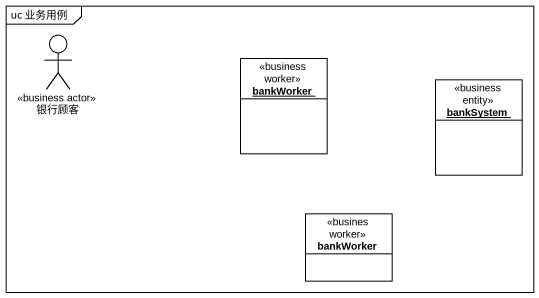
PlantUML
@startuml
mainframe uc 业务用例
allowmixing
hide circle
hide empty members
actor 银行顾客 <<business actor>>
object bankWorker <<business worker>>
object bankSystem <<business entity>>
class "bankWorker" as bankWorker_2 <<busines worker>>
@enduml
